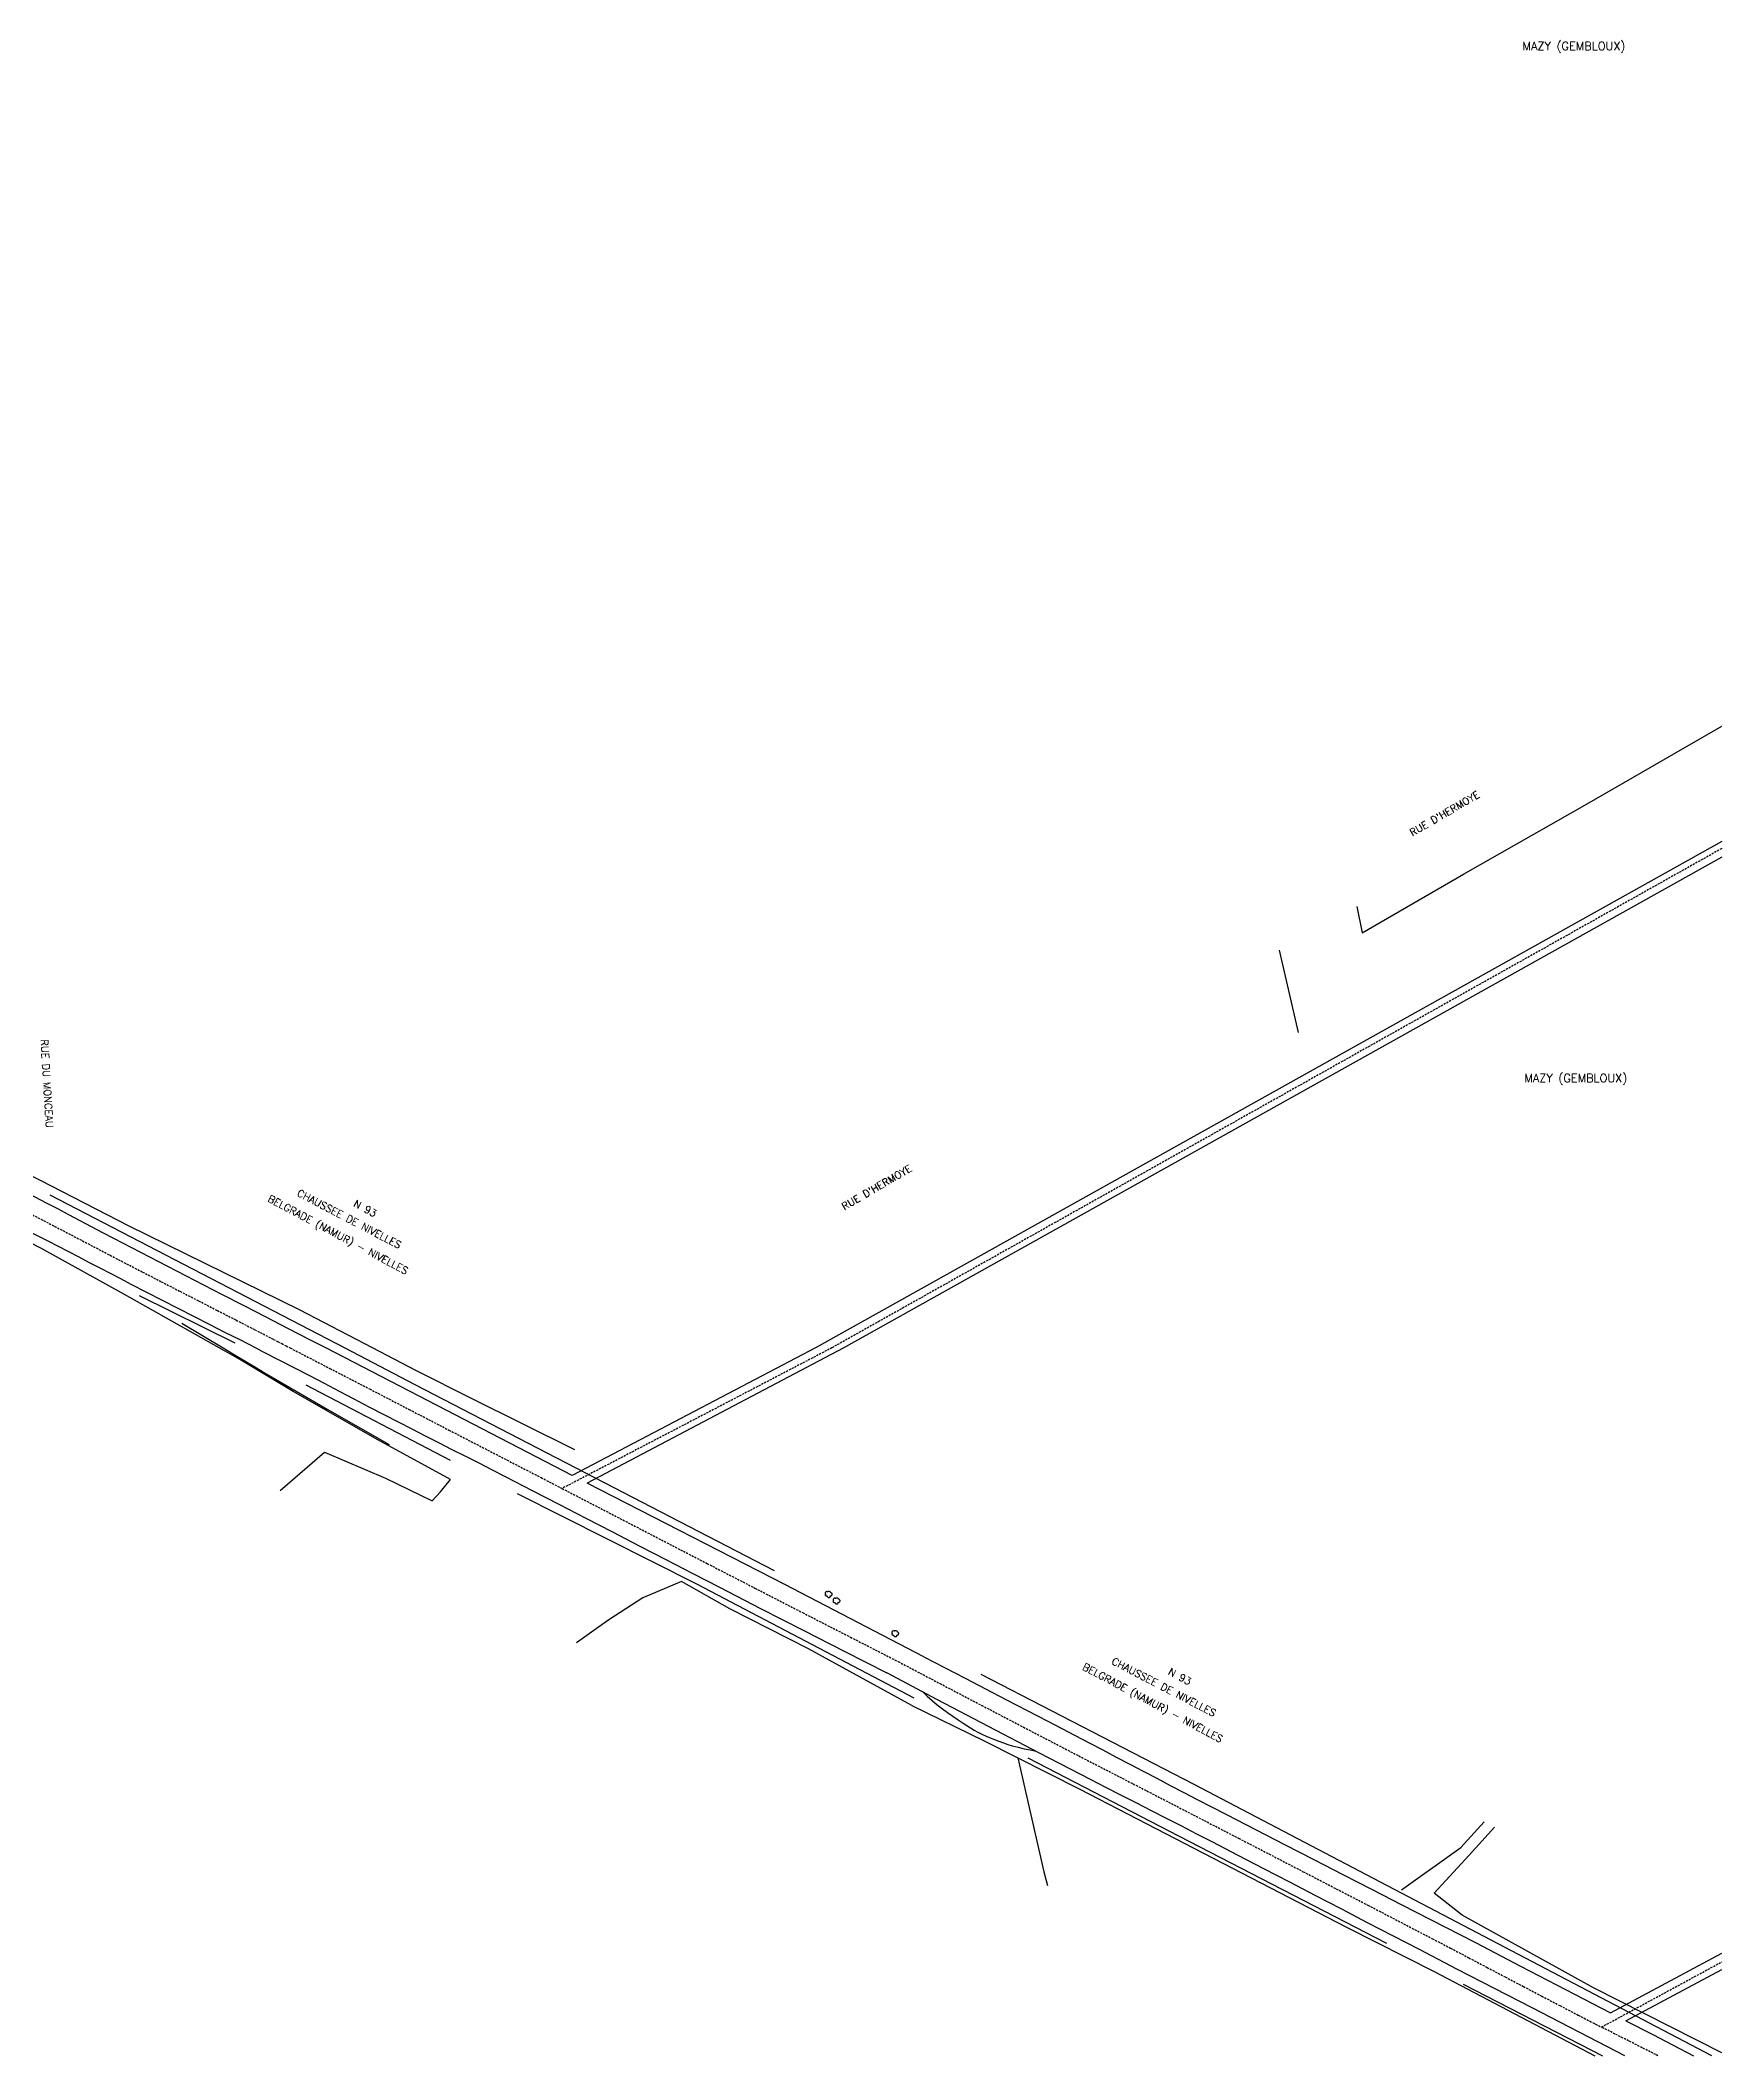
# Model space of a CAD drawing. Header units: millimetres. Extents: x 172000 to 173000, y 133000 to 134000.
# Drawn here: x 172593.8 to 173000, y 133000 to 133487 of the extents above; entities that cross this region are included whole.
import ezdxf
from ezdxf.enums import TextEntityAlignment as Align

# ---------------------------------------------------------------- set-up
doc = ezdxf.new("R2010")
doc.units = ezdxf.units.MM
doc.linetypes.add('DASHED', pattern=[0.75, 0.5, -0.25])
doc.layers.get('0').update_dxf_attribs({"linetype": 'CONTINUOUS'})
for name, color, linetype in [('W0001', 6, 'DASHED'), ('W0008', 7, 'CONTINUOUS'), ('W0211', 2, 'CONTINUOUS'), ('W0300', 7, 'CONTINUOUS'), ('W0330', 7, 'CONTINUOUS'), ('W0333', 7, 'CONTINUOUS'), ('W0980', 7, 'CONTINUOUS'), ('W0989', 7, 'CONTINUOUS'), ('W0990', 7, 'CONTINUOUS')]:
    doc.layers.add(name, color=color, linetype=linetype)
doc.styles.get("Standard").update_dxf_attribs({"font": 'romans.shx', "width": 0.85})

# ---------------------------------------------------------------- blocks, each defined once
blk = doc.blocks.new('T300')
for p, q in [((-0.8, 0.51), (-0.86, 0.34)), ((-0.86, 0.34), (-0.86, 0.17)), ((-0.86, 0.17), (-0.74, 0.06)), ((-0.69, 0.63), (-0.8, 0.51)), ((-0.8, -0.06), (-0.74, 0.06)), ((-0.74, 0.06), (-0.69, 0.11)), ((-0.57, 0.69), (-0.69, 0.63)), ((-0.46, 0.69), (-0.57, 0.69)), ((-0.29, 0.63), (-0.46, 0.69)), ((-0.29, 0.63), (-0.17, 0.74)), ((-0.23, 0.57), (-0.29, 0.63)), ((-0.17, 0.74), (-0.06, 0.8)), ((-0.06, 0.8), (0.06, 0.8)), ((0.06, 0.8), (0.23, 0.74)), ((0.23, 0.74), (0.34, 0.63)), ((0.34, 0.63), (0.4, 0.51)), ((0.46, 0.46), (0.34, 0.46)), ((0.4, 0.51), (0.4, 0.46)), ((0.57, 0.4), (0.46, 0.46)), ((0.57, 0.4), (0.69, 0.29)), ((0.69, 0.29), (0.74, 0.17)), ((0.74, 0.06), (0.69, -0.17)), ((0.74, 0.17), (0.74, 0.06)), ((-0.8, -0.17), (-0.8, -0.06)), ((-0.8, -0.23), (-0.8, -0.17)), ((-0.74, -0.34), (-0.8, -0.23)), ((-0.69, -0.4), (-0.74, -0.34)), ((-0.51, -0.46), (-0.69, -0.4)), ((-0.4, -0.46), (-0.51, -0.46)), ((-0.4, -0.46), (-0.34, -0.46)), ((-0.34, -0.46), (-0.34, -0.4)), ((-0.34, -0.51), (-0.34, -0.46)), ((-0.29, -0.63), (-0.34, -0.51)), ((-0.17, -0.74), (-0.29, -0.63)), ((-0.06, -0.8), (-0.17, -0.74)), ((0.06, -0.8), (-0.06, -0.8)), ((0.17, -0.74), (0.06, -0.8)), ((0.23, -0.69), (0.17, -0.74)), ((0.29, -0.46), (0.23, -0.46)), ((0.29, -0.63), (0.23, -0.69)), ((0.46, -0.4), (0.29, -0.46)), ((0.34, -0.51), (0.29, -0.63)), ((0.34, -0.51), (0.34, -0.46)), ((0.57, -0.34), (0.46, -0.4)), ((0.63, -0.29), (0.57, -0.34)), ((0.69, -0.17), (0.63, -0.29))]:
    blk.add_line(p, q)

msp = doc.modelspace()

# ---------------------------------------------------------------- linework, layer by layer
at = {"layer": 'W0001'}
for points in [[(173000, 133291.66), (172785.05, 133171.05)], [(172590.56, 133203.87), (172593.91, 133202.13), (172597.25, 133200.39), (172600.6, 133198.65), (172603.94, 133196.9), (172607.28, 133195.16), (172610.63, 133193.42), (172613.97, 133191.68), (172618.49, 133189.35), (172623, 133187.02), (172627.52, 133184.7), (172632.04, 133182.38), (172636.56, 133180.06), (172641.08, 133177.74), (172645.59, 133175.42), (172650.11, 133173.09), (172651.12, 133172.57), (172652.13, 133172.05), (172653.15, 133171.52), (172654.16, 133171)], [(172654.16, 133171), (172663.75, 133166.05), (172673.35, 133161.09), (172682.93, 133156.13), (172692.52, 133151.16), (172714.75, 133139.69), (172719.84, 133137.05)], [(172785.05, 133171.05), (172719.84, 133137.05)], [(172719.84, 133137.05), (172754.87, 133118.93), (172766.41, 133112.99), (172777.96, 133107.05), (172789.51, 133101.13), (172801.07, 133095.21), (172811.14, 133089.92), (172821.21, 133084.65), (172831.29, 133079.4), (172841.38, 133074.15), (172844.66, 133072.45), (172847.95, 133070.76), (172851.24, 133069.07), (172854.52, 133067.37), (172857.81, 133065.68), (172861.1, 133063.99), (172864.38, 133062.3), (172867.67, 133060.6), (172883.29, 133052.54), (172898.9, 133044.46), (172914.51, 133036.38), (172930.1, 133028.27), (172934.51, 133025.97), (172938.91, 133023.66), (172943.31, 133021.34), (172947.71, 133019.02), (172952.11, 133016.71), (172956.51, 133014.4), (172960.92, 133012.1), (172965.33, 133009.81), (172966.74, 133009.08), (172968.14, 133008.36), (172969.55, 133007.63), (172970.96, 133006.91)], [(172970.96, 133006.91), (173000, 133022.65)], [(172984.58, 133000), (172984.09, 133000.25), (172980.81, 133001.91), (172977.52, 133003.57), (172974.24, 133005.24), (172970.96, 133006.91)]]:
    msp.add_lwpolyline(points, dxfattribs=at)
at = {"layer": 'W0008'}
for points in [[(173000, 133293.35), (172781.23, 133171.1)], [(173000, 133289.56), (172787.72, 133170.95)], [(172659.09, 133172.88), (172653.73, 133175.65), (172648.37, 133178.41), (172643, 133181.18), (172637.64, 133183.95), (172631.12, 133187.32), (172624.6, 133190.68), (172618.08, 133194.05), (172611.57, 133197.44), (172608.85, 133198.86), (172606.13, 133200.29), (172603.41, 133201.73), (172600.7, 133203.16), (172597.99, 133204.6), (172595.27, 133206.03), (172592.55, 133207.45), (172589.83, 133208.87), (172586.71, 133210.47), (172583.6, 133212.06), (172580.47, 133213.63), (172577.35, 133215.2)], [(172588.82, 133200.3), (172595.59, 133196.88), (172598.11, 133195.59), (172600.62, 133194.3), (172603.12, 133192.99), (172605.62, 133191.68), (172608.13, 133190.37), (172610.63, 133189.06), (172613.13, 133187.75), (172615.64, 133186.45), (172619.42, 133184.51), (172623.2, 133182.58), (172626.98, 133180.64), (172630.76, 133178.72), (172634.54, 133176.79), (172638.32, 133174.86), (172642.11, 133172.93), (172645.88, 133171)], [(172645.88, 133171), (172647.31, 133170.27), (172648.73, 133169.54), (172650.15, 133168.81), (172651.58, 133168.07), (172655.18, 133166.21), (172658.78, 133164.33), (172662.37, 133162.46), (172665.97, 133160.58), (172669.56, 133158.7), (172673.16, 133156.82), (172676.75, 133154.95), (172680.36, 133153.08), (172683.57, 133151.43), (172686.79, 133149.78), (172690.02, 133148.14), (172693.24, 133146.5), (172696.47, 133144.86), (172699.69, 133143.22), (172702.91, 133141.57), (172706.13, 133139.92), (172712.6, 133136.59), (172719.07, 133133.25), (172725.54, 133129.91), (172732.01, 133126.56), (172738.47, 133123.21), (172744.94, 133119.87), (172751.41, 133116.53), (172757.88, 133113.19), (172767.97, 133108), (172778.07, 133102.82), (172788.17, 133097.64), (172798.28, 133092.47)], [(172662.73, 133171), (172659.09, 133172.88)], [(172722.31, 133140.2), (172694.21, 133154.73), (172662.73, 133171)], [(172781.23, 133171.1), (172722.31, 133140.2)], [(172787.72, 133170.95), (172725.89, 133138.35)], [(172807.22, 133096.41), (172773.64, 133113.83), (172725.89, 133138.35)], [(172807.22, 133096.41), (172817.22, 133091.21), (172827.22, 133086), (172837.22, 133080.79), (172847.21, 133075.58), (172850.47, 133073.87), (172853.74, 133072.16), (172857, 133070.45), (172860.26, 133068.74), (172863.52, 133067.03), (172866.78, 133065.32), (172870.04, 133063.61), (172873.31, 133061.91), (172880.34, 133058.27), (172887.37, 133054.65), (172894.41, 133051.03), (172901.45, 133047.41), (172908.49, 133043.8), (172915.54, 133040.19), (172922.58, 133036.57), (172929.61, 133032.94), (172940.51, 133027.31), (172951.4, 133021.66), (172962.29, 133016.02), (172973.17, 133010.36)], [(172976.56, 133000), (172972.38, 133002.15), (172963.25, 133006.86), (172954.18, 133011.54), (172945.1, 133016.23), (172936.04, 133020.93), (172926.97, 133025.63), (172920.71, 133028.88), (172914.45, 133032.13), (172908.19, 133035.39), (172901.94, 133038.65), (172895.68, 133041.91), (172889.42, 133045.16), (172883.16, 133048.41), (172876.9, 133051.65), (172873.23, 133053.54), (172869.56, 133055.42), (172865.89, 133057.3), (172862.21, 133059.18), (172858.54, 133061.06), (172854.87, 133062.94), (172851.2, 133064.82), (172847.54, 133066.72), (172835.2, 133073.12), (172822.88, 133079.55), (172810.57, 133086), (172798.28, 133092.47)], [(172973.17, 133010.36), (173000, 133024.74)], [(172976.87, 133008.45), (173000, 133020.84)], [(172976.87, 133008.45), (172983.33, 133005.09), (172989.79, 133001.74), (172993.16, 133000)]]:
    msp.add_lwpolyline(points, dxfattribs=at)
at = {"layer": 'W0211'}
for points in [[(172628, 133177.01), (172637.93, 133171)], [(172637.93, 133171), (172640.48, 133169.48), (172643.03, 133167.96), (172645.58, 133166.44), (172648.14, 133164.94), (172655.59, 133160.57), (172663.06, 133156.23), (172670.54, 133151.93), (172678.05, 133147.65)]]:
    msp.add_lwpolyline(points, dxfattribs=at)
at = {"layer": 'W0300'}
for points in [[(172596.1, 133207.97), (172667.34, 133171)], [(172617.69, 133183.69), (172640.77, 133172.27)], [(172667.34, 133171), (172684.3, 133162.2), (172771.08, 133117.23)], [(172657.95, 133162.06), (172692.84, 133143.87)], [(172709.01, 133135.86), (172752.46, 133113.97), (172804.81, 133086.48)], [(172997.64, 133000), (172872.54, 133065.51), (172821.08, 133092.12)], [(172832.39, 133071.95), (172868.74, 133053.09), (172919.01, 133027.2)], [(172937.53, 133017.27), (172971.19, 133000)]]:
    msp.add_lwpolyline(points, dxfattribs=at)
at = {"layer": 'W0330'}
for points in [[(172913.18, 133271.31), (172937.64, 133285.49), (172967.48, 133302.49), (173000, 133321.28)], [(172911.82, 133277.65), (172913.17, 133271.31)], [(172637.03, 133171), (172614.13, 133183.92), (172593.91, 133195.14), (172564.49, 133210.16), (172538.39, 133222.58), (172510.49, 133232.58), (172487.42, 133240.3), (172463.49, 133247.66), (172441.33, 133253.83), (172419.51, 133259.7), (172400.11, 133264.94), (172392.77, 133266.3), (172392.79, 133266.3), (172391.71, 133253.4), (172391.29, 133245.74)], [(172893.08, 133267.15), (172897.71, 133247.23)], [(172674.06, 133171), (172656.43, 133180.21), (172615.24, 133200.44), (172593.79, 133211.5), (172574.58, 133220.87)], [(172692.85, 133139.21), (172675.31, 133148.78), (172654.91, 133160.46), (172641.56, 133168.44), (172637.03, 133171)], [(172722.96, 133146.38), (172697.96, 133158.77), (172684.69, 133165.45), (172674.06, 133171)], [(172651.74, 133136.6), (172662.44, 133145.84), (172662.44, 133145.83), (172677.16, 133139.54), (172688.44, 133134.04), (172690.44, 133136.22), (172692.85, 133139.21)], [(172748.69, 133114.54), (172739.38, 133110.61), (172731.12, 133105.34), (172723.35, 133099.73)], [(172804.31, 133084.6), (172779.36, 133098.29), (172760.36, 133108.01), (172748.69, 133114.54)], [(172804.31, 133084.6), (172821.85, 133076.1), (172844.92, 133064.37), (172865.64, 133053.66), (172909.39, 133031.09), (172930.55, 133020.33), (172969.35, 133000)], [(172829.96, 133071.97), (172836.27, 133044.45), (172837.11, 133041.15)], [(172922.68, 133040.1), (172936.94, 133050.33), (172942.61, 133056.53)], [(172930.51, 133039.29), (172939.01, 133048.49), (172945.11, 133055.23)], [(173000, 133000.71), (172969, 133016.42), (172937.3, 133033.97), (172930.5, 133039.29)]]:
    msp.add_lwpolyline(points, dxfattribs=at)
at = {"layer": 'W0333'}
msp.add_lwpolyline([(172806.92, 133087.96), (172808.08, 133086.87), (172809.26, 133085.81), (172810.47, 133084.79), (172811.71, 133083.8), (172812.95, 133082.89), (172814.21, 133082.01), (172815.5, 133081.17), (172816.78, 133080.33), (172817.64, 133079.76), (172818.49, 133079.2), (172819.36, 133078.65), (172820.26, 133078.15), (172821.25, 133077.66), (172822.26, 133077.22), (172823.29, 133076.8), (172824.32, 133076.4), (172825.38, 133075.99), (172826.45, 133075.6), (172827.52, 133075.23), (172828.61, 133074.89), (172830.03, 133074.51), (172831.46, 133074.17), (172832.9, 133073.87), (172834.34, 133073.61)], dxfattribs=at)

# ---------------------------------------------------------------- block references
at = {"layer": 'W0300'}
for p in [(172784.3, 133111.46), (172786.18, 133109.87), (172800.37, 133101.97)]:
    msp.add_blockref('T300', p, dxfattribs=at)

# ---------------------------------------------------------------- texts
at = {"layer": 'W0980'}
for p in [(172964.31, 133485.44), (172964.76, 133236.08)]:
    msp.add_text('MAZY (GEMBLOUX)', height=2, dxfattribs=at).set_placement(p, align=Align.MIDDLE)
at = {"layer": 'W0989'}
for s, rotation, p in [("RUE D'HERMOYE", 30.2196, (172925.27, 133294.59)), ('RUE DU MONCEAU', 273.379, (172593.9, 133245.5)), ("RUE D'HERMOYE", 30.2196, (172788.05, 133204.26)), ('BELGRADE (NAMUR) - NIVELLES', 332, (172648.57, 133206.5)), ('CHAUSSEE DE NIVELLES', 332.4915, (172655.62, 133207.86)), ('BELGRADE (NAMUR) - NIVELLES', 332, (172845.39, 133093.4)), ('CHAUSSEE DE NIVELLES', 332.4915, (172852.43, 133094.76))]:
    msp.add_text(s, height=1.75, rotation=rotation, dxfattribs=at).set_placement(p)
at = {"layer": 'W0990'}
for p in [(172669.3, 133205.31), (172866.12, 133092.21)]:
    msp.add_text('N 93', height=1.75, rotation=332, dxfattribs=at).set_placement(p)

doc.saveas('drawing.dxf')
